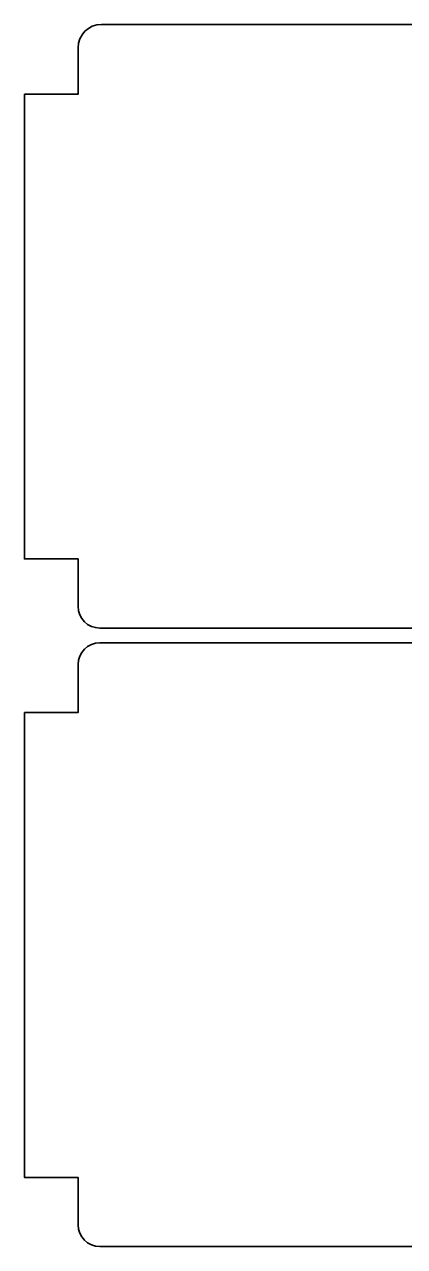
# Model space of a CAD drawing. Header units: inches. Extents: x 2 to 298, y -249 to 49.
# Drawn here: x 90.6 to 125.5, y -63.2 to 49 of the extents above; entities that cross this region are included whole.
import ezdxf

# ---------------------------------------------------------------- set-up
doc = ezdxf.new("R2010")
doc.units = ezdxf.units.IN
doc.header["$MEASUREMENT"] = 0
doc.layers.add('katman 1', color=7, linetype='Continuous')

msp = doc.modelspace()

# ---------------------------------------------------------------- linework, layer by layer
at = {"layer": 'katman 1', "color": 7, "lineweight": 35, "true_color": 0xffffff}
for points in [[(90.64, 42.59), (90.64, 42.59), (95.56, 42.59), (95.56, 42.59), (95.56, 42.59), (95.56, 46.85), (95.56, 46.85), (95.56, 48.03), (96.52, 48.99), (97.71, 48.99), (97.71, 48.99), (264.5, 48.99), (264.5, 48.99), (265.61, 48.99), (266.5, 48.1), (266.5, 46.99), (266.5, 46.99), (266.5, 42.59), (266.5, 42.59), (266.5, 42.59), (271.56, 42.59), (271.56, 42.59), (271.56, 42.59), (271.56, 0.1), (271.56, 0.1), (271.56, 0.1), (266.5, 0.1), (266.5, 0.1), (266.5, 0.1), (266.5, -4.44), (266.5, -4.44), (266.5, -5.55), (265.6, -6.44), (264.5, -6.44), (264.5, -6.44), (97.56, -6.44), (97.56, -6.44), (96.46, -6.44), (95.56, -5.55), (95.56, -4.44), (95.56, -4.44), (95.56, -0.09), (95.56, -0.09), (95.56, -0.09), (90.64, -0.09), (90.64, -0.09), (90.64, -0.09), (90.64, 42.59), (90.64, 42.59)], [(90.64, -14.2), (90.64, -14.2), (95.56, -14.2), (95.56, -14.2), (95.56, -14.2), (95.56, -9.8), (95.56, -9.8), (95.56, -8.7), (96.46, -7.8), (97.56, -7.8), (97.56, -7.8), (264.5, -7.8), (264.5, -7.8), (265.61, -7.8), (266.5, -8.7), (266.5, -9.8), (266.5, -9.8), (266.5, -14.2), (266.5, -14.2), (266.5, -14.2), (271.56, -14.2), (271.56, -14.2), (271.56, -14.2), (271.56, -56.7), (271.56, -56.7), (271.56, -56.7), (266.5, -56.7), (266.5, -56.7), (266.5, -56.7), (266.5, -61.24), (266.5, -61.24), (266.5, -62.34), (265.6, -63.24), (264.5, -63.24), (264.5, -63.24), (97.56, -63.24), (97.56, -63.24), (96.46, -63.24), (95.56, -62.34), (95.56, -61.24), (95.56, -61.24), (95.56, -56.89), (95.56, -56.89), (95.56, -56.89), (90.64, -56.89), (90.64, -56.89), (90.64, -56.89), (90.64, -14.2), (90.64, -14.2)]]:
    msp.add_open_spline(points, degree=3, knots=[0, 0, 0, 0, 1, 1, 1, 2, 2, 2, 3, 3, 3, 4, 4, 4, 5, 5, 5, 6, 6, 6, 7, 7, 7, 8, 8, 8, 9, 9, 9, 10, 10, 10, 11, 11, 11, 12, 12, 12, 13, 13, 13, 14, 14, 14, 15, 15, 15, 16, 16, 16, 16], dxfattribs=at)

doc.saveas('drawing.dxf')
